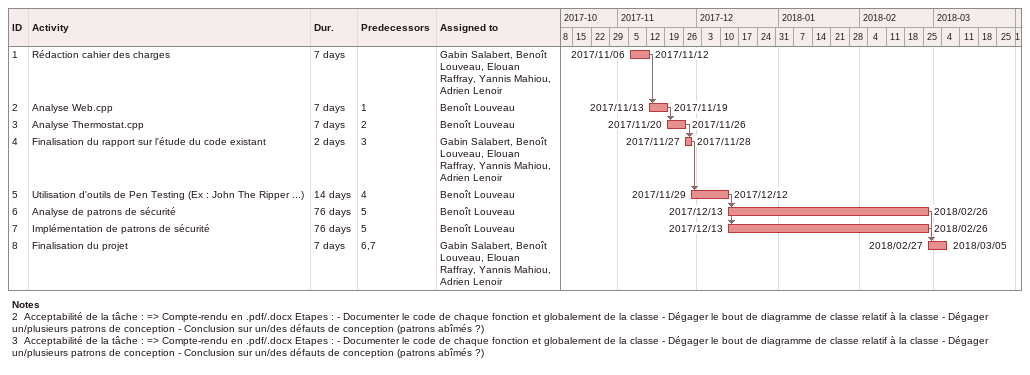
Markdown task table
| ID | Task | Duration | Start | Finish | Predecessors | Resources |
|---|---|---|---|---|---|---|
| 1 | Rédaction cahier des charges | 7d | 2017-11-06 | 2017-11-12 |  | Gabin Salabert, Benoît Louveau, Elouan Raffray, Yannis Mahiou, Adrien Lenoir |
| 2 | Analyse Web.cpp | 7d | 2017-11-13 | 2017-11-19 | 1 | Benoît Louveau |
| 3 | Analyse Thermostat.cpp | 7d | 2017-11-20 | 2017-11-26 | 2 | Benoît Louveau |
| 4 | Finalisation du rapport sur l'étude du code existant | 2d | 2017-11-27 | 2017-11-28 | 3 | Gabin Salabert, Benoît Louveau, Elouan Raffray, Yannis Mahiou, Adrien Lenoir |
| 5 | Utilisation d'outils de Pen Testing (Ex : John The Ripper ...) | 14d | 2017-11-29 | 2017-12-12 | 4 | Benoît Louveau |
| 6 | Analyse de patrons de sécurité | 76d | 2017-12-13 | 2018-02-26 | 5 | Benoît Louveau |
| 7 | Implémentation de patrons de sécurité | 76d | 2017-12-13 | 2018-02-26 | 5 | Benoît Louveau |
| 8 | Finalisation du projet | 7d | 2018-02-27 | 2018-03-05 | 6, 7 | Gabin Salabert, Benoît Louveau, Elouan Raffray, Yannis Mahiou, Adrien Lenoir |

Notes
- 2: Acceptabilité de la tâche : => Compte-rendu en .pdf/.docx Etapes : - Documenter le code de chaque fonction et globalement de la classe - Dégager le bout de diagramme de classe relatif à la classe - Dégager un/plusieurs patrons de conception - Conclusion sur un/des défauts de conception (patrons abîmés ?)
- 3: Acceptabilité de la tâche : => Compte-rendu en .pdf/.docx Etapes : - Documenter le code de chaque fonction et globalement de la classe - Dégager le bout de diagramme de classe relatif à la classe - Dégager un/plusieurs patrons de conception - Conclusion sur un/des défauts de conception (patrons abîmés ?)
